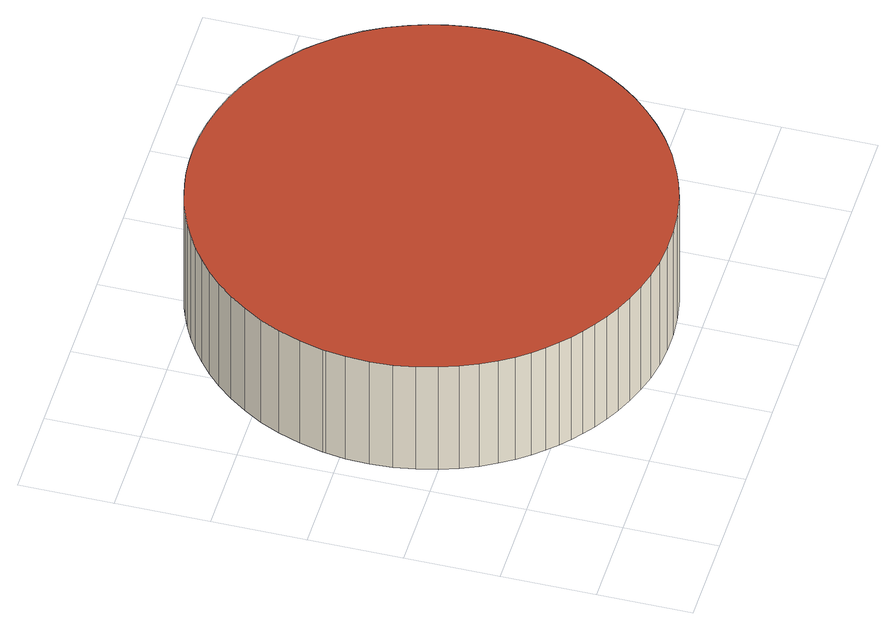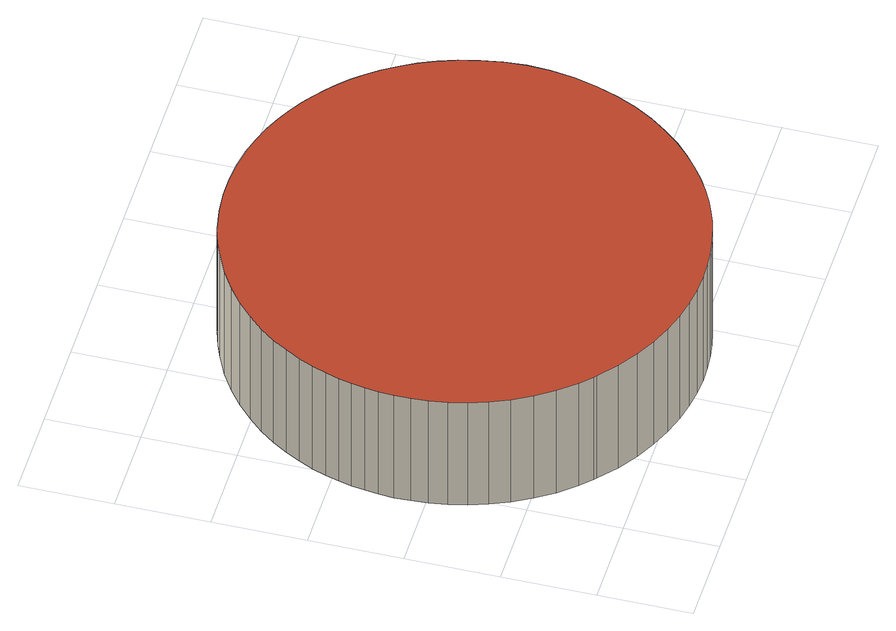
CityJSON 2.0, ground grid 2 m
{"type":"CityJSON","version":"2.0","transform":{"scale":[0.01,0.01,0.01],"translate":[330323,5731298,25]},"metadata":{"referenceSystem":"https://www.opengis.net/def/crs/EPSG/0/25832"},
"CityObjects":{
"building1":{"type":"Building","attributes":{"Geometrietyp2DReferenz":"3000","Gemeindeschluessel":"05170048","function":"51009_1610","roofType":"1000","measuredHeight":2.83},"geometry":[{"type":"Solid","lod":"2","boundaries":[[[[0,1,2,3]],[[4,5,1,0]],[[6,7,5,4]],[[8,9,7,6]],[[10,11,9,8]],[[12,13,11,10]],[[14,15,13,12]],[[16,17,15,14]],[[18,19,17,16]],[[20,21,19,18]],[[22,23,21,20]],[[24,25,23,22]],[[26,27,25,24]],[[28,29,27,26]],[[30,31,29,28]],[[32,33,31,30]],[[34,35,33,32]],[[36,37,35,34]],[[38,39,37,36]],[[40,41,39,38]],[[42,43,41,40]],[[44,45,43,42]],[[46,47,45,44]],[[48,49,47,46]],[[50,51,49,48]],[[52,53,51,50]],[[54,55,53,52]],[[56,57,55,54]],[[58,59,57,56]],[[60,61,59,58]],[[62,63,61,60]],[[64,65,63,62]],[[66,67,65,64]],[[68,69,67,66]],[[70,71,69,68]],[[72,73,71,70]],[[74,75,73,72]],[[76,77,75,74]],[[78,79,77,76]],[[80,81,79,78]],[[82,83,81,80]],[[84,85,83,82]],[[86,87,85,84]],[[88,89,87,86]],[[90,91,89,88]],[[92,93,91,90]],[[94,95,93,92]],[[96,97,95,94]],[[98,99,97,96]],[[100,101,99,98]],[[102,103,101,100]],[[104,105,103,102]],[[106,107,105,104]],[[108,109,107,106]],[[110,111,109,108]],[[112,113,111,110]],[[114,115,113,112]],[[116,117,115,114]],[[118,119,117,116]],[[120,121,119,118]],[[122,123,121,120]],[[124,125,123,122]],[[126,127,125,124]],[[128,129,127,126]],[[130,131,129,128]],[[132,133,131,130]],[[134,135,133,132]],[[136,137,135,134]],[[138,139,137,136]],[[140,141,139,138]],[[142,143,141,140]],[[144,145,143,142]],[[146,147,145,144]],[[148,149,147,146]],[[150,151,149,148]],[[152,153,151,150]],[[154,155,153,152]],[[156,157,155,154]],[[158,159,157,156]],[[3,2,159,158]],[[156,154,152,150,148,146,144,142,140,138,136,134,132,130,128,126,124,122,120,118,116,114,112,110,108,106,104,102,100,98,96,94,92,90,88,86,84,82,80,78,76,74,72,70,68,66,64,62,60,58,56,54,52,50,48,46,44,42,40,38,36,34,32,30,28,26,24,22,20,18,16,14,12,10,8,6,4,0,3,158]],[[1,5,7,9,11,13,15,17,19,21,23,25,27,29,31,33,35,37,39,41,43,45,47,49,51,53,55,57,59,61,63,65,67,69,71,73,75,77,79,81,83,85,87,89,91,93,95,97,99,101,103,105,107,109,111,113,115,117,119,121,123,125,127,129,131,133,135,137,139,141,143,145,147,149,151,153,155,157,159,2]]]],"semantics":{"surfaces":[{"type":"WallSurface"},{"type":"RoofSurface"},{"type":"GroundSurface"}],"values":[[0,0,0,0,0,0,0,0,0,0,0,0,0,0,0,0,0,0,0,0,0,0,0,0,0,0,0,0,0,0,0,0,0,0,0,0,0,0,0,0,0,0,0,0,0,0,0,0,0,0,0,0,0,0,0,0,0,0,0,0,0,0,0,0,0,0,0,0,0,0,0,0,0,0,0,0,0,0,0,0,1,2]]}}]}
},
"vertices":[
[67,689,308],[67,689,25],[54,639,25],[54,639,308],[84,737,308],[84,737,25],[104,780,308],[104,780,25],[128,820,308],[128,820,25],[155,856,308],[155,856,25],[183,888,308],[183,888,25],[212,916,308],[212,916,25],[241,940,308],[241,940,25],[271,961,308],[271,961,25],[300,979,308],[300,979,25],[329,994,308],[329,994,25],[357,1006,308],[357,1006,25],[384,1016,308],[384,1016,25],[412,1024,308],[412,1024,25],[442,1031,308],[442,1031,25],[474,1037,308],[474,1037,25],[508,1040,308],[508,1040,25],[544,1041,308],[544,1041,25],[583,1039,308],[583,1039,25],[623,1034,308],[623,1034,25],[664,1025,308],[664,1025,25],[707,1012,308],[707,1012,25],[749,995,308],[749,995,25],[792,972,308],[792,972,25],[834,944,308],[834,944,25],[874,911,308],[874,911,25],[880,906,308],[880,906,25],[904,882,308],[904,882,25],[936,844,308],[936,844,25],[963,804,308],[963,804,25],[986,763,308],[986,763,25],[1003,722,308],[1003,722,25],[1017,682,308],[1017,682,25],[1026,643,308],[1026,643,25],[1032,605,308],[1032,605,25],[1035,569,308],[1035,569,25],[1036,534,308],[1036,534,25],[1034,502,308],[1034,502,25],[1030,472,308],[1030,472,25],[1025,443,308],[1025,443,25],[1018,415,308],[1018,415,25],[1009,386,308],[1009,386,25],[998,355,308],[998,355,25],[983,324,308],[983,324,25],[966,292,308],[966,292,25],[945,260,308],[945,260,25],[921,228,308],[921,228,25],[892,197,308],[892,197,25],[859,167,308],[859,167,25],[823,139,308],[823,139,25],[782,113,308],[782,113,25],[736,91,308],[736,91,25],[705,79,308],[705,79,25],[664,66,308],[664,66,25],[615,56,308],[615,56,25],[567,51,308],[567,51,25],[521,51,308],[521,51,25],[476,55,308],[476,55,25],[434,62,308],[434,62,25],[396,72,308],[396,72,25],[359,85,308],[359,85,25],[326,99,308],[326,99,25],[296,115,308],[296,115,25],[268,132,308],[268,132,25],[243,150,308],[243,150,25],[220,168,308],[220,168,25],[199,187,308],[199,187,25],[177,209,308],[177,209,25],[156,233,308],[156,233,25],[135,261,308],[135,261,25],[116,291,308],[116,291,25],[97,325,308],[97,325,25],[81,362,308],[81,362,25],[67,402,308],[67,402,25],[56,445,308],[56,445,25],[48,491,308],[48,491,25],[45,539,308],[45,539,25],[47,589,308],[47,589,25],[53,631,308],[53,631,25]
]}
